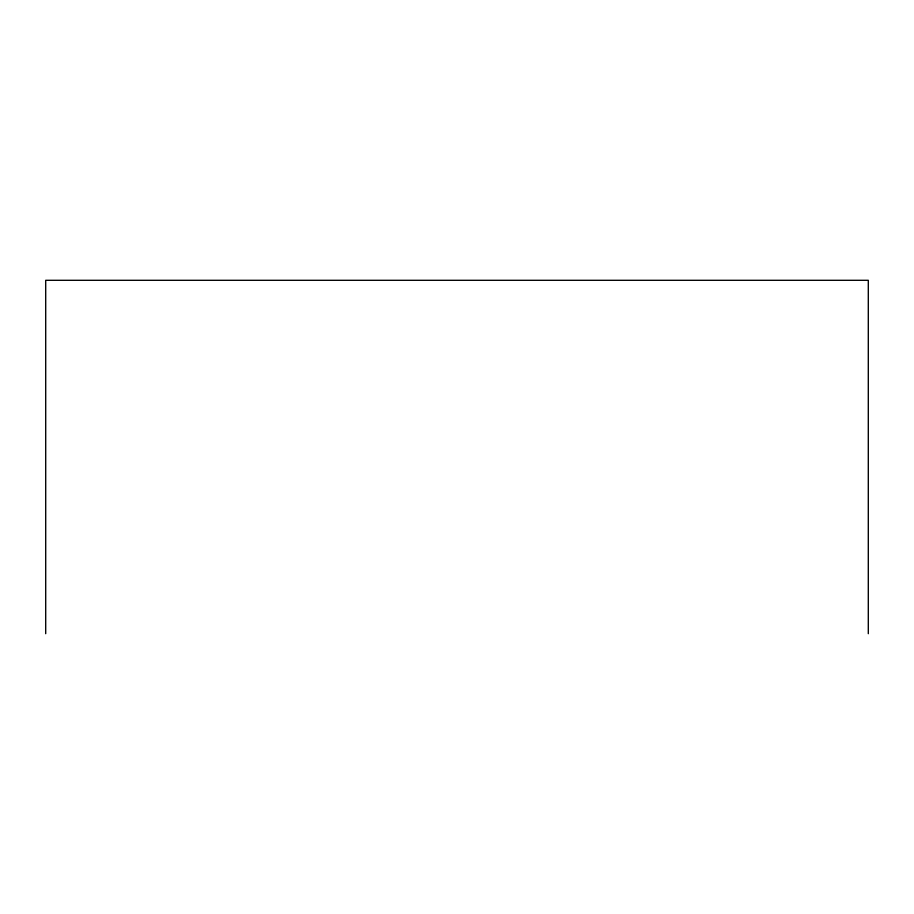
<?xml version="1.0" encoding="UTF-8"?>
<svg xmlns="http://www.w3.org/2000/svg" width="914" height="914" viewBox="0 0 914 914"><rect width="100%" height="100%" fill="white"/><g stroke="black" fill="none" stroke-linecap="round" stroke-linejoin="round"><path stroke-width="1.37" d="M868.3 633.699L868.3 280.301L45.7 280.301L45.7 633.699"/></g></svg>
